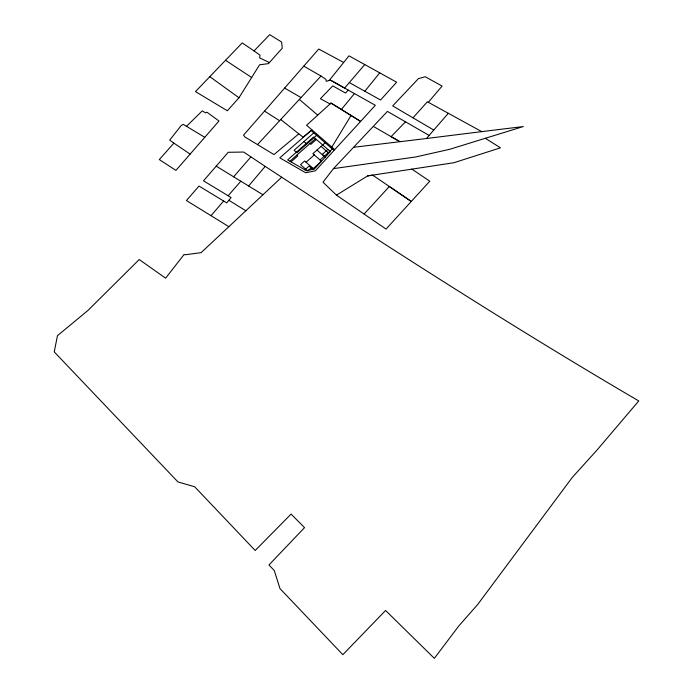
<?xml version="1.0" encoding="UTF-8"?>
<svg xmlns="http://www.w3.org/2000/svg" width="693" height="693" viewBox="0 0 693 693"><rect width="100%" height="100%" fill="white"/><g stroke="black" fill="none" stroke-linecap="round" stroke-linejoin="round"><path stroke-width="1.04" d="M351.056 115.454L331.297 147.973L331.115 146.483L306.601 125.242L331.02 103.066L360.637 121.414L375.32 105.284L330.44 80.119L326.204 81.324L325.944 79.426L321.015 76.039L303.759 66.147M251.663 77.503L259.58 64.795L268.451 63.635L282.268 48.181L281.627 42.039L269.698 34.65L254.045 50.927L242.229 42.905L195.469 91.597L227.373 110.776L238.964 97.756L251.663 77.503L225.468 60.256M329.114 80.622L348.986 55.838L396.639 82.207L380.552 100.017L349.333 82.597L344.586 88.08L330.44 80.119M333.472 168.633L415.713 156.956L449.705 149.298L523.293 126.55L481.748 131.627L448.31 113.288L429.123 135.412L387.404 111.408L333.472 168.633L322.999 182.19L336.443 195.131L386.036 229.08L429.799 181.185L411.824 169.101M364.847 91.233L379.755 72.808M341.38 109.477L354.452 93.564M353.785 147.262L426.55 138.496L429.123 135.412M228.837 226.646L186.426 200.537L199.012 186.062L226.715 202.876L231.09 197.548L203.491 180.804L216.225 166.147L248.631 185.993L265.194 166.389C388.167 247.003 511.815 326.672 638.764 400.944L596.803 450.303L572.175 477.555L477.72 604.452L458.757 626.03L434.338 658.35L385.577 610.464L342.836 654.694L279.989 588.591L274.289 570.573L268.953 564.96L304.539 527.633L291.086 514.093L255.189 550.485L194.69 486.781L177.936 481.904L54.236 351.888L57.467 335.672L87.898 310.499L139.224 259.529L165.618 278.17L184.165 254.392L185.092 254.79L201.117 252.65L281.696 177.209M412.976 117.827L427.373 101.784L428.309 102.295L442.091 86.071L425.251 76.75L418.459 78.604L392.68 105.899L433.775 130.041M349.333 82.597L364.804 64.51M211.088 215.627L223.64 201.013M190.168 154.115L173.882 143.13L159.303 159.555L175.927 170.4L218.988 121.006L206.921 112.179L205.587 112.916L202.278 110.863L186.495 126.317M216.225 166.147L228.205 152.295L243.659 152.044L265.194 166.389M311.867 129.86L303.17 137.179L298.822 133.836L273.986 154.565L245.045 137.049L243.512 135.17L318.728 49.038L343.563 62.413M233.602 176.793L250.918 156.93M228.136 195.755L240.869 181.168M348.215 90.099L345.573 93.061L332.761 85.889L320.391 98.692L330.041 103.941L331.02 103.066L360.637 121.414L334.745 149.627L331.826 147.098M257.545 144.542L321.015 76.039M364.18 213.946L389.345 186.478L411.261 201.455L372.669 175.13L367.697 175.892L336.443 195.131M405.362 121.959L391.103 136.634L399.766 141.606L373.449 126.472M304.877 169.82L309.13 166.051L312.872 169.369M327.858 149.411L322.306 154.34L325.372 157.016M311.807 167.316L307.675 170.989L300.528 164.631L304.651 160.975L313.236 168.581L321.491 161.244L312.872 153.681L325.173 142.784M320.062 159.979L332.397 149.021M291.034 161.876L297.73 155.951L296.829 155.163M316.372 139.458L310.845 144.343L309.944 143.555M306.063 162.231L314.301 154.929M313.747 132.9L294.135 150.225L296.959 152.72L316.588 135.36M289.943 161.244L315.462 138.669M367.697 175.892L453.906 162.725L500.459 147.834L485.291 138.254M481.748 131.627L426.55 138.496M269.43 62.543L259.658 57.917L259.988 55.137L254.045 50.927M428.309 102.295L448.31 113.288M284.572 88.037L301.031 97.574M204.747 137.309L183.255 124.368L181.332 125.364L169.698 140.125L173.882 143.13M248.631 185.993L262.924 194.759M228.846 200.277L245.833 210.759M264.544 111.123L279.53 120.677M238.964 97.756L209.754 76.628M280.682 119.508L298.822 133.836M299.35 99.42L317.619 115.038M321.084 146.414L328.291 152.668M316.978 150.043L324.177 156.323M303.95 141.545L306.782 144.023M330.362 151.576L314.301 169.075L306.367 170.677L287.647 159.927L313.557 137.015L330.362 151.576M334.035 150.433L315.358 170.799L305.691 172.756L279.79 157.848L311.053 130.57L334.035 150.433"/></g></svg>
